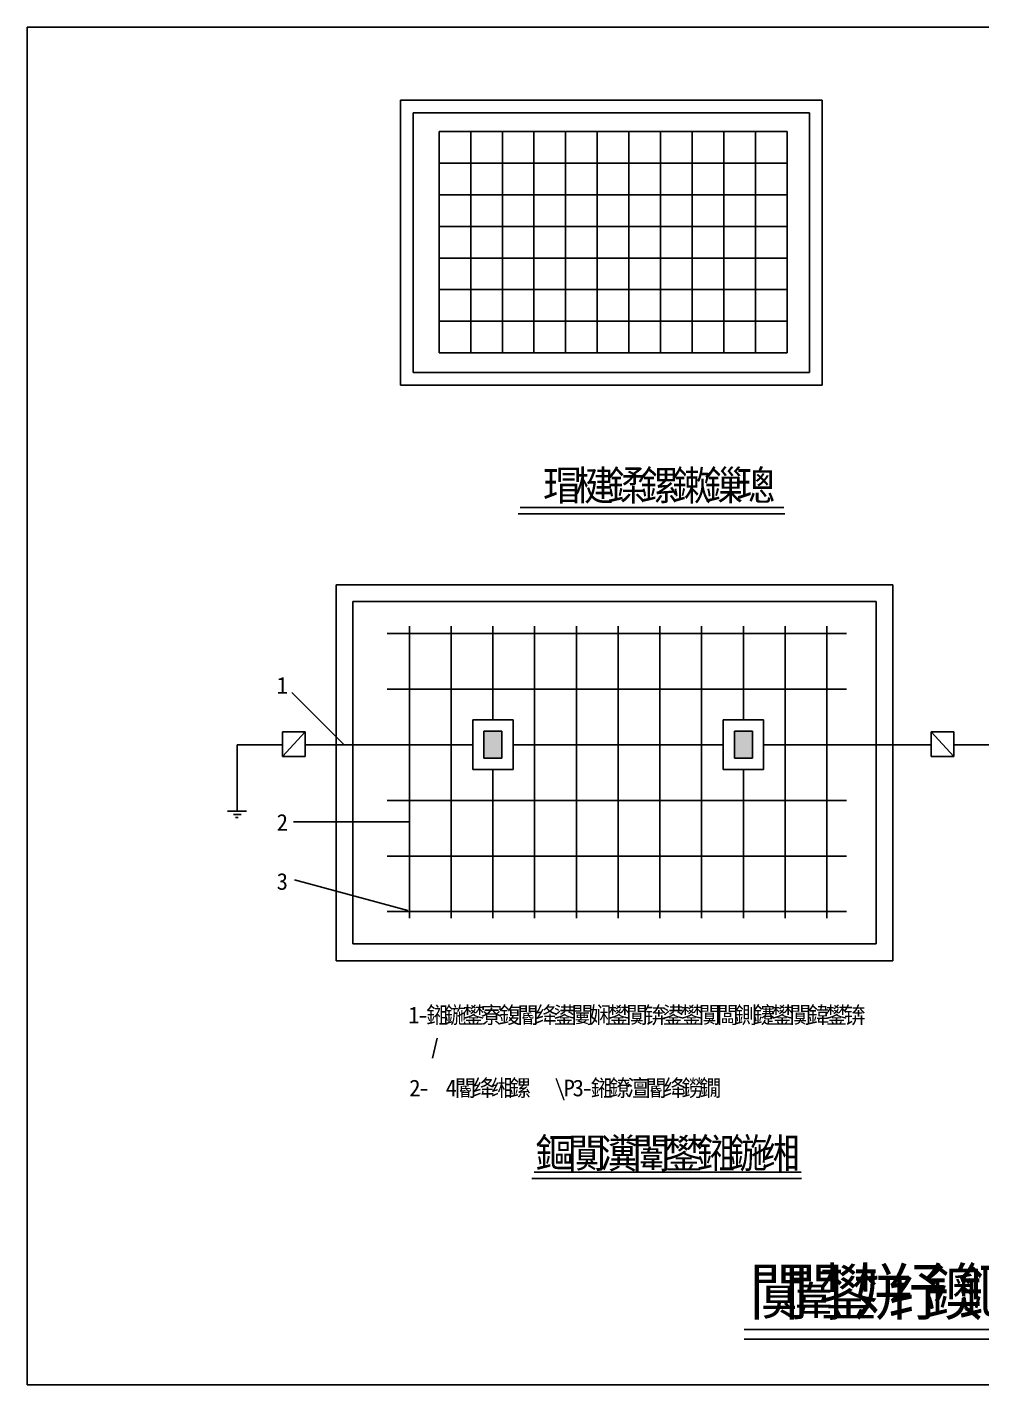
# Model space of a CAD drawing. Header units: metres. Extents: x 0 to 420, y 0 to 297.
# Drawn here: x 0 to 208.7, y 0 to 297 of the extents above; entities that cross this region are included whole.
import ezdxf

# ---------------------------------------------------------------- set-up
doc = ezdxf.new("R2010")
doc.units = ezdxf.units.M

msp = doc.modelspace()

# ---------------------------------------------------------------- linework, layer by layer
for p, q in [((420, 297), (0, 297)), ((0, 297), (0, 0)), ((81.61, 281.01), (173.84, 281.01)), ((81.61, 218.7), (81.61, 281.01)), ((173.84, 281.01), (173.84, 218.7)), ((84.38, 278.24), (171.07, 278.24)), ((84.38, 221.46), (84.38, 278.24)), ((84.38, 278.24), (84.38, 278.24)), ((171.07, 278.24), (171.07, 221.46)), ((90.07, 274.16), (166.15, 274.16)), ((90.07, 274.16), (90.07, 225.74)), ((96.98, 274.16), (96.98, 225.74)), ((103.9, 274.16), (103.9, 225.74)), ((110.82, 274.16), (110.82, 225.74)), ((117.73, 274.16), (117.73, 225.74)), ((124.65, 274.16), (124.65, 225.74)), ((131.56, 274.16), (131.56, 225.74)), ((138.48, 274.16), (138.48, 225.74)), ((145.4, 274.16), (145.4, 225.74)), ((152.31, 274.16), (152.31, 225.74)), ((159.23, 274.16), (159.23, 225.74)), ((166.15, 274.16), (166.15, 225.74)), ((90.07, 267.24), (166.15, 267.24)), ((90.07, 260.32), (166.15, 260.32)), ((90.07, 253.41), (166.15, 253.41)), ((90.07, 246.49), (166.15, 246.49)), ((90.07, 239.58), (166.15, 239.58)), ((90.07, 232.66), (166.15, 232.66)), ((90.07, 225.74), (166.15, 225.74)), ((171.07, 221.46), (84.38, 221.46)), ((173.84, 218.7), (81.61, 218.7)), ((107.37, 190.53), (165.63, 190.53)), ((165.47, 191.92), (107.83, 191.92)), ((67.54, 175.04), (189.28, 175.04)), ((67.54, 92.79), (67.54, 175.04)), ((189.28, 175.04), (189.28, 92.79)), ((71.19, 171.39), (185.63, 171.39)), ((71.19, 96.44), (71.19, 171.39)), ((71.19, 171.39), (71.19, 171.39)), ((185.63, 171.39), (185.63, 96.44)), ((78.7, 164.38), (179.12, 164.38)), ((83.58, 166), (83.58, 102.09)), ((92.71, 166), (92.71, 102.09)), ((101.83, 166), (101.83, 145.44)), ((110.96, 166), (110.96, 102.09)), ((120.09, 166), (120.09, 102.09)), ((129.22, 166), (129.22, 102.09)), ((138.35, 166), (138.35, 102.09)), ((147.48, 166), (147.48, 102.09)), ((156.61, 166), (156.61, 145.44)), ((165.74, 166), (165.74, 102.09)), ((174.87, 166), (174.87, 102.09)), ((78.7, 152.2), (179.12, 152.2)), ((57.88, 151.44), (69.29, 140.03)), ((55.84, 137.45), (60.79, 142.85)), ((55.84, 142.85), (60.79, 142.85)), ((55.84, 137.45), (55.84, 142.85)), ((60.79, 142.85), (60.79, 137.45)), ((106.24, 145.44), (97.43, 145.44)), ((97.43, 145.44), (97.43, 134.62)), ((103.8, 143), (99.87, 143)), ((99.87, 143), (99.87, 137.06)), ((103.8, 137.06), (103.8, 143)), ((106.24, 134.62), (106.24, 145.44)), ((161.01, 145.44), (152.21, 145.44)), ((152.21, 145.44), (152.21, 134.62)), ((158.58, 143), (154.65, 143)), ((154.65, 143), (154.65, 137.06)), ((158.58, 137.06), (158.58, 143)), ((161.01, 134.62), (161.01, 145.44)), ((202.61, 137.45), (197.65, 142.85)), ((202.61, 142.85), (197.65, 142.85)), ((197.65, 142.85), (197.65, 137.45)), ((202.61, 137.45), (202.61, 142.85)), ((45.89, 140.03), (45.89, 125.46)), ((45.89, 140.03), (55.84, 140.03)), ((60.79, 140.03), (97.43, 140.03)), ((106.24, 140.03), (152.21, 140.03)), ((197.65, 140.03), (161.01, 140.03)), ((161.01, 140.03), (179.12, 140.03)), ((212.56, 140.03), (202.61, 140.03)), ((60.79, 137.45), (55.84, 137.45)), ((99.87, 137.06), (103.8, 137.06)), ((154.65, 137.06), (158.58, 137.06)), ((197.65, 137.45), (202.61, 137.45)), ((97.43, 134.62), (106.24, 134.62)), ((101.83, 134.62), (101.83, 102.09)), ((152.21, 134.62), (161.01, 134.62)), ((156.61, 134.62), (156.61, 102.09)), ((78.7, 127.86), (179.12, 127.86)), ((43.81, 125.46), (47.97, 125.46)), ((45.13, 124.77), (46.77, 124.77)), ((45.56, 124.11), (46.11, 124.11)), ((58.2, 123.19), (83.58, 123.19)), ((78.7, 115.68), (179.12, 115.68)), ((58.43, 110.49), (83.24, 103.75)), ((78.7, 103.51), (179.12, 103.51)), ((185.63, 96.44), (71.19, 96.44)), ((189.28, 92.79), (67.54, 92.79)), ((89.63, 75.84), (88.61, 71.49)), ((110.37, 45.14), (169.33, 45.14)), ((169.25, 46.53), (110.83, 46.53)), ((156.77, 12.08), (269.36, 12.08)), ((156.77, 10), (269.16, 10)), ((0, 0), (420, 0))]:
    msp.add_line(p, q)
for points in [[(60.79, 142.85), (55.84, 137.45), (60.79, 137.45), (60.79, 142.85)], [(99.87, 143), (103.8, 143), (99.87, 137.06), (103.8, 137.06)], [(154.65, 143), (158.58, 143), (154.65, 137.06), (158.58, 137.06)], [(197.65, 142.85), (202.61, 137.45), (197.65, 137.45), (197.65, 142.85)]]:
    msp.add_solid(points)

# ---------------------------------------------------------------- texts
for s, height, p in [('瑁', 6.49, (112.77, 193.5)), ('楗', 6.49, (119.82, 193.5)), ('鍒', 6.49, (126.88, 193.5)), ('鏍', 6.49, (133.94, 193.5)), ('鏉', 6.49, (140.99, 193.5)), ('鏁', 6.49, (148.05, 193.5)), ('璁', 6.49, (155.11, 193.5)), ('1', 3.65, (54.55, 151.21)), ('2', 3.65, (54.55, 121.22)), ('3', 3.65, (54.55, 108.3)), ('鎺', 3.65, (87.28, 79.08)), ('鍦', 3.65, (91.25, 79.08)), ('鐢', 3.65, (95.22, 79.08)), ('寮', 3.65, (99.19, 79.08)), ('鍑', 3.65, (103.16, 79.08)), ('绛', 3.65, (111.1, 79.08)), ('鍙', 3.65, (115.07, 79.08)), ('娴', 3.65, (123.01, 79.08)), ('鐢', 3.65, (126.98, 79.08)), ('锛', 3.65, (134.92, 79.08)), ('鍙', 3.65, (138.89, 79.08)), ('鐢', 3.65, (142.86, 79.08)), ('鍘', 3.65, (154.76, 79.08)), ('鑳', 3.65, (158.73, 79.08)), ('鐢', 3.65, (162.7, 79.08)), ('鍏', 3.65, (170.64, 79.08)), ('鐢', 3.65, (174.61, 79.08)), ('锛', 3.65, (178.58, 79.08)), ('1', 3.65, (83.31, 79.08)), ('-', 3.65, (85.3, 79.08)), ('閽', 3.65, (107.13, 79.08)), ('闄', 3.65, (119.04, 79.08)), ('闃', 3.65, (130.95, 79.08)), ('闃', 3.65, (146.83, 79.08)), ('闆', 3.65, (150.79, 79.08)), ('闃', 3.65, (166.67, 79.08)), ('2', 3.65, (83.54, 63.12)), ('4', 3.65, (91.48, 63.12)), ('閽', 3.65, (93.46, 63.12)), ('绛', 3.65, (97.43, 63.12)), ('缃', 3.65, (101.4, 63.12)), ('鏍', 3.65, (105.37, 63.12)), ('\\', 3.65, (115.29, 63.12)), ('P', 3.65, (117.28, 63.12)), ('3', 3.65, (119.26, 63.12)), ('鎺', 3.65, (123.23, 63.12)), ('鐐', 3.65, (127.2, 63.12)), ('澶', 3.65, (131.17, 63.12)), ('閽', 3.65, (135.14, 63.12)), ('绛', 3.65, (139.11, 63.12)), ('鐒', 3.65, (143.08, 63.12)), ('鐗', 3.65, (147.05, 63.12)), ('-', 3.65, (85.52, 63.12)), ('-', 3.65, (121.25, 63.12)), ('鏂', 6.49, (111.11, 47.43)), ('闃', 6.49, (118.17, 47.43)), ('瀵', 6.49, (125.23, 47.43)), ('闈', 6.49, (132.28, 47.43)), ('鐢', 6.49, (139.34, 47.43)), ('鎺', 6.49, (146.4, 47.43)), ('鍦', 6.49, (153.45, 47.43)), ('缃', 6.49, (160.51, 47.43)), ('鐢', 10, (173.12, 15.32)), ('姘', 10, (180.72, 15.32)), ('纾', 10, (188.33, 15.32)), ('鐭', 10, (195.93, 15.32)), ('鏂', 10, (203.54, 15.32)), ('闃', 10, (157.9, 15.32)), ('闈', 10, (165.51, 15.32))]:
    msp.add_text(s, height=height).set_placement(p)

doc.saveas('drawing.dxf')
